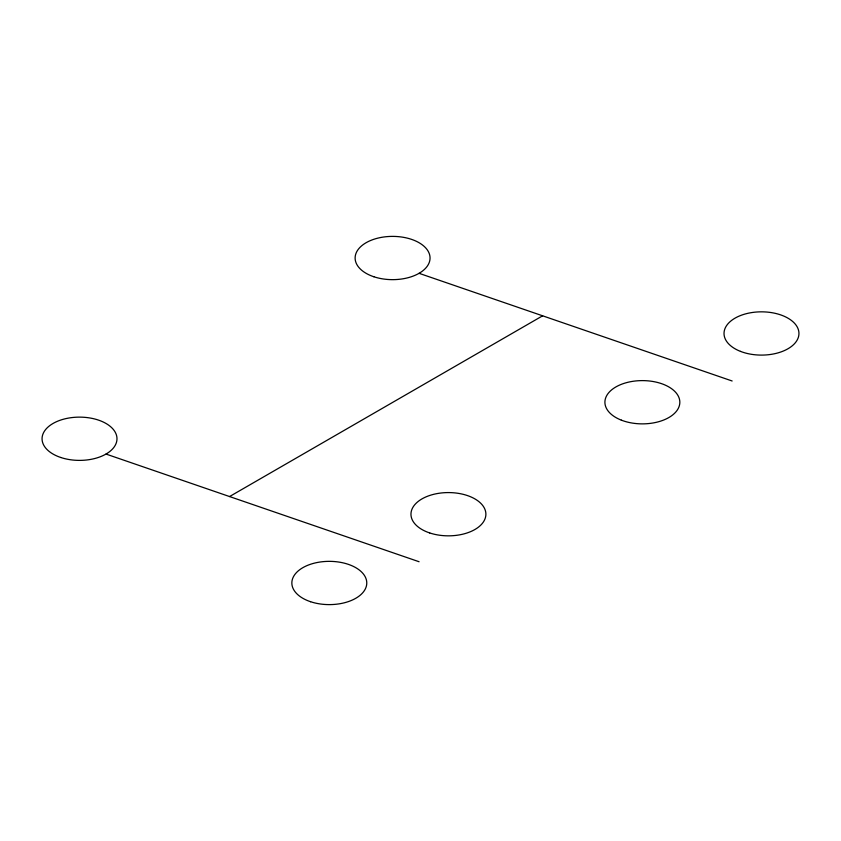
<?xml version="1.0" encoding="UTF-8"?>
<svg xmlns="http://www.w3.org/2000/svg" width="841" height="841" viewBox="0 0 841 841"><rect width="100%" height="100%" fill="white"/><g stroke="black" fill="none" stroke-linecap="round" stroke-linejoin="round"><path stroke-width="1.26" d="M229.561 496.558L542.624 315.806M419.07 273.314L732.143 380.994M106.008 454.056L419.081 561.735M429.688 532.942A37.467 21.635 0 0 0 485.888 514.208A37.467 21.635 0 0 0 429.688 495.475A37.467 21.635 0 0 0 429.688 532.942M310.571 601.714A37.467 21.635 0 0 0 366.771 582.981A37.467 21.635 0 0 0 310.571 564.248A37.467 21.635 0 0 0 310.571 601.714M60.783 457.493A37.467 21.635 0 0 0 116.983 438.76A37.467 21.635 0 0 0 60.783 420.027A37.467 21.635 0 0 0 60.783 457.493M740.479 351.38A37.467 21.635 0 0 0 798.855 335.002A37.467 21.635 0 0 0 745.115 314.008A37.467 21.635 0 0 0 740.479 351.38M621.362 420.153A37.467 21.635 0 0 0 679.738 403.775A37.467 21.635 0 0 0 625.998 382.781A37.467 21.635 0 0 0 621.362 420.153M373.846 276.752A37.467 21.635 0 0 0 430.045 258.019A37.467 21.635 0 0 0 373.846 239.286A37.467 21.635 0 0 0 373.846 276.752"/></g></svg>
